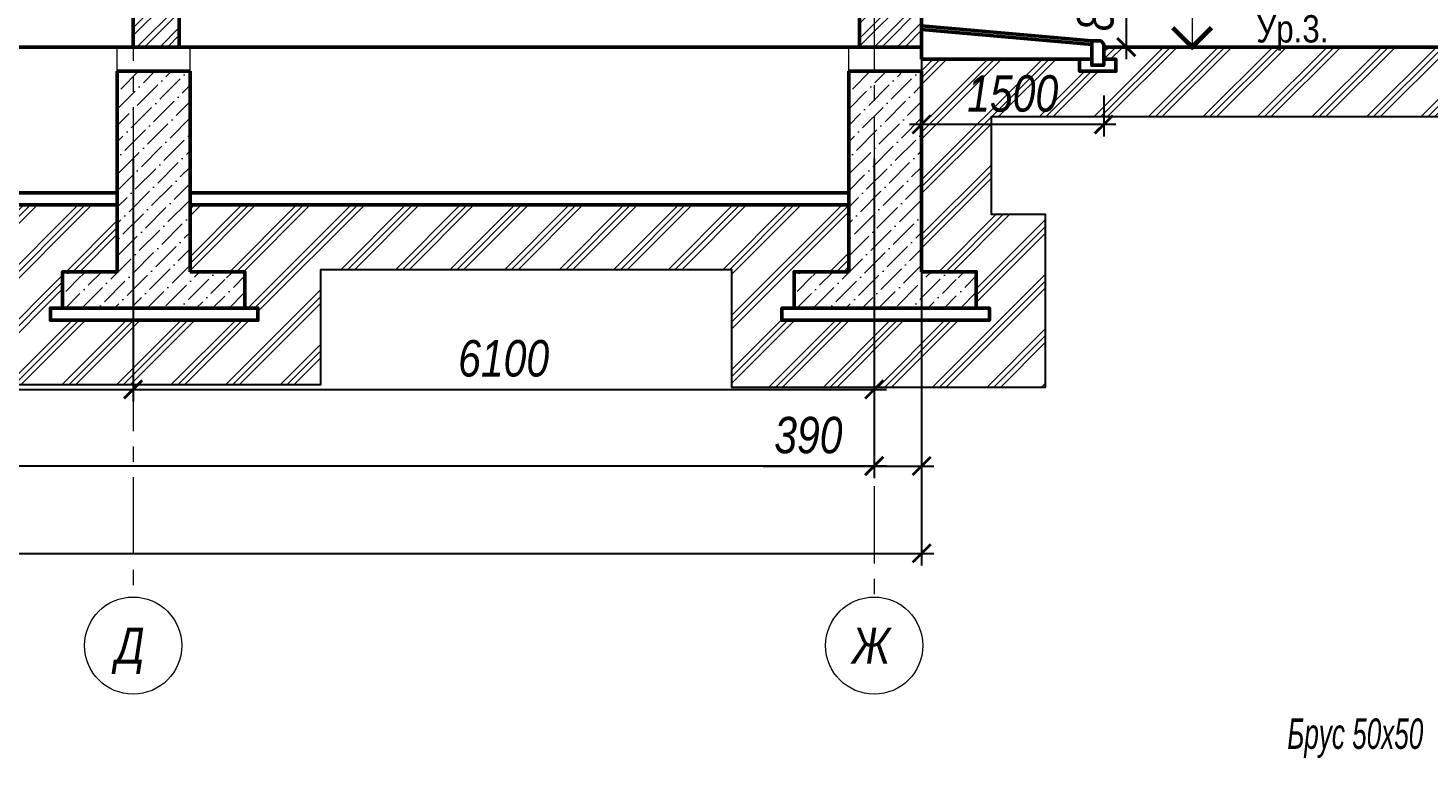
# Model space of a CAD drawing. Header units: millimetres. Extents: x 1582001 to 3303937, y 226471 to 491235.
# Drawn here: x 1894565 to 1906088, y 395709 to 401720 of the extents above; entities that cross this region are included whole.
import ezdxf
from ezdxf.enums import TextEntityAlignment as Align

# ---------------------------------------------------------------- set-up
doc = ezdxf.new("R2010")
doc.units = ezdxf.units.MM
doc.linetypes.add('CENTER', pattern=[50.8, 31.75, -6.35, 6.35, -6.35])
doc.layers.get('Defpoints').update_dxf_attribs({"color": 255, "lineweight": 30})
for name, color, linetype, lineweight in [('A-Wall-G', 22, 'Continuous', 50), ('Кирпич', 253, 'Continuous', 9), ('Оси', 251, 'CENTER', 9), ('Отметки', 123, 'Continuous', 18), ('Размеры', 7, 'Continuous', 18), ('Штриховки', 251, 'Continuous', 20)]:
    doc.layers.add(name, color=color, linetype=linetype, lineweight=lineweight)
doc.styles.add('-АР-', font='ARIALN.TTF', dxfattribs={"width": 0.98, "height": 300})
doc.styles.add('GOST 2.304', font='ARIALNI.TTF', dxfattribs={"width": 0.98, "height": 300})
doc.styles.add('style', font='ARIALNI.TTF', dxfattribs={"width": 0.98, "height": 300})
doc.styles.add('STYLE1', font='ARIALNI.TTF', dxfattribs={"height": 300})
doc.dimstyles.new('М100', dxfattribs={"dimtxt": 600, "dimasz": 150, "dimexe": 100, "dimexo": 200, "dimgap": 100, "dimtad": 1, "dimdec": 0, "dimtxsty": 'style', "dimblk": 'ARCHTICK', "dimcen": 150, "dimdle": 100, "dimclrt": 256, "dimadec": 0, "dimazin": 0, "dimtfac": 1, "dimtdec": 0, "dimtmove": 1, "dimatfit": 3, "dimldrblk": 'NONE', "dimfxl": 0, "dimarcsym": 0})

# ---------------------------------------------------------------- blocks, each defined once
blk = doc.blocks.new('_ArchTick')
at = {"color": 0, "linetype": 'ByBlock', "const_width": 0.15}
blk.add_lwpolyline([(-0.5, -0.5), (0.5, 0.5)], dxfattribs=at)
blk = doc.blocks.new('*D608')
at = {"layer": 'Defpoints', "color": 0, "lineweight": -3, "transparency": 16777216}
for p in [(1901920, 401463), (1903420, 401363), (1901920, 400926)]:
    blk.add_point(p, dxfattribs=at)
at = {"layer": 'Размеры', "color": 0, "lineweight": -2, "transparency": 16777216}
for p, q in [((1901920, 401263), (1901920, 400826)), ((1903420, 401163), (1903420, 400826)), ((1903520, 400926), (1901820, 400926))]:
    blk.add_line(p, q, dxfattribs=at)
at = {"layer": 'Размеры', "color": 0, "lineweight": -2, "transparency": 16777216, "xscale": 150, "yscale": 150, "zscale": 150, "rotation": 180}
blk.add_blockref('_ArchTick', (1901920, 400926), dxfattribs=at)
at = {"layer": 'Размеры', "color": 0, "lineweight": -2, "transparency": 16777216, "xscale": 150, "yscale": 150, "zscale": 150}
blk.add_blockref('_ArchTick', (1903420, 400926), dxfattribs=at)
at = {"layer": 'Размеры', "transparency": 16777216, "insert": (1902670, 401179), "char_height": 300, "attachment_point": 5, "style": 'style'}
blk.add_mtext('1500', dxfattribs=at)
blk = doc.blocks.new('_None')
blk = doc.blocks.new('*D568')
at = {"layer": 'Defpoints', "color": 0, "lineweight": -3, "transparency": 16777216}
for p in [(1883630, 400844), (1895430, 400844), (1895430, 398744)]:
    blk.add_point(p, dxfattribs=at)
at = {"layer": 'Размеры', "color": 0, "lineweight": -2, "transparency": 16777216}
for p, q in [((1883630, 400644), (1883630, 398644)), ((1895430, 400644), (1895430, 398644)), ((1883530, 398744), (1895530, 398744))]:
    blk.add_line(p, q, dxfattribs=at)
at = {"layer": 'Размеры', "color": 0, "lineweight": -2, "transparency": 16777216, "xscale": 150, "yscale": 150, "zscale": 150, "rotation": 180}
blk.add_blockref('_ArchTick', (1883630, 398744), dxfattribs=at)
at = {"layer": 'Размеры', "color": 0, "lineweight": -2, "transparency": 16777216, "xscale": 150, "yscale": 150, "zscale": 150}
blk.add_blockref('_ArchTick', (1895430, 398744), dxfattribs=at)
at = {"layer": 'Размеры', "transparency": 16777216, "insert": (1887803, 398998), "char_height": 300, "attachment_point": 5, "style": 'style'}
blk.add_mtext('11800', dxfattribs=at)
blk = doc.blocks.new('*D569')
at = {"layer": 'Defpoints', "color": 0, "lineweight": -3, "transparency": 16777216}
for p in [(1883630, 400844), (1901530, 400844), (1883630, 398113)]:
    blk.add_point(p, dxfattribs=at)
at = {"layer": 'Размеры', "color": 0, "lineweight": -2, "transparency": 16777216}
for p, q in [((1883630, 400644), (1883630, 398013)), ((1901530, 400644), (1901530, 398013)), ((1901630, 398113), (1883530, 398113))]:
    blk.add_line(p, q, dxfattribs=at)
at = {"layer": 'Размеры', "color": 0, "lineweight": -2, "transparency": 16777216, "xscale": 150, "yscale": 150, "zscale": 150, "rotation": 180}
blk.add_blockref('_ArchTick', (1883630, 398113), dxfattribs=at)
at = {"layer": 'Размеры', "color": 0, "lineweight": -2, "transparency": 16777216, "xscale": 150, "yscale": 150, "zscale": 150}
blk.add_blockref('_ArchTick', (1901530, 398113), dxfattribs=at)
at = {"layer": 'Размеры', "transparency": 16777216, "insert": (1892580, 398366), "char_height": 300, "attachment_point": 5, "style": 'style'}
blk.add_mtext('17900', dxfattribs=at)
blk = doc.blocks.new('*D570')
at = {"layer": 'Defpoints', "color": 0, "lineweight": -3, "transparency": 16777216}
for p in [(1883240, 400844), (1901920, 400844), (1901920, 397394)]:
    blk.add_point(p, dxfattribs=at)
at = {"layer": 'Размеры', "color": 0, "lineweight": -2, "transparency": 16777216}
for p, q in [((1883240, 400644), (1883240, 397294)), ((1901920, 400644), (1901920, 397294)), ((1883140, 397394), (1902020, 397394))]:
    blk.add_line(p, q, dxfattribs=at)
at = {"layer": 'Размеры', "color": 0, "lineweight": -2, "transparency": 16777216, "xscale": 150, "yscale": 150, "zscale": 150, "rotation": 180}
blk.add_blockref('_ArchTick', (1883240, 397394), dxfattribs=at)
at = {"layer": 'Размеры', "color": 0, "lineweight": -2, "transparency": 16777216, "xscale": 150, "yscale": 150, "zscale": 150}
blk.add_blockref('_ArchTick', (1901920, 397394), dxfattribs=at)
at = {"layer": 'Размеры', "transparency": 16777216, "insert": (1892580, 397647), "char_height": 300, "attachment_point": 5, "style": 'style'}
blk.add_mtext('18680', dxfattribs=at)
blk = doc.blocks.new('*D572')
at = {"layer": 'Defpoints', "color": 0, "lineweight": -3, "transparency": 16777216}
for p in [(1895430, 400844), (1901530, 400844), (1901530, 398744)]:
    blk.add_point(p, dxfattribs=at)
at = {"layer": 'Размеры', "color": 0, "lineweight": -2, "transparency": 16777216}
for p, q in [((1895430, 400644), (1895430, 398644)), ((1901530, 400644), (1901530, 398644)), ((1895330, 398744), (1901630, 398744))]:
    blk.add_line(p, q, dxfattribs=at)
at = {"layer": 'Размеры', "color": 0, "lineweight": -2, "transparency": 16777216, "xscale": 150, "yscale": 150, "zscale": 150, "rotation": 180}
blk.add_blockref('_ArchTick', (1895430, 398744), dxfattribs=at)
at = {"layer": 'Размеры', "color": 0, "lineweight": -2, "transparency": 16777216, "xscale": 150, "yscale": 150, "zscale": 150}
blk.add_blockref('_ArchTick', (1901530, 398744), dxfattribs=at)
at = {"layer": 'Размеры', "transparency": 16777216, "insert": (1898480, 398998), "char_height": 300, "attachment_point": 5, "style": 'style'}
blk.add_mtext('6100', dxfattribs=at)
blk = doc.blocks.new('*D573')
at = {"layer": 'Defpoints', "color": 0, "lineweight": -3, "transparency": 16777216}
for p in [(1901920, 400844), (1901530, 400179), (1901920, 398113)]:
    blk.add_point(p, dxfattribs=at)
at = {"layer": 'Размеры', "color": 0, "lineweight": -2, "transparency": 16777216}
for p, q in [((1901920, 400644), (1901920, 398013)), ((1901530, 399979), (1901530, 398013)), ((1900615, 398113), (1901530, 398113)), ((1901430, 398113), (1902020, 398113))]:
    blk.add_line(p, q, dxfattribs=at)
at = {"layer": 'Размеры', "color": 0, "lineweight": -2, "transparency": 16777216, "xscale": 150, "yscale": 150, "zscale": 150, "rotation": 180}
blk.add_blockref('_ArchTick', (1901530, 398113), dxfattribs=at)
at = {"layer": 'Размеры', "color": 0, "lineweight": -2, "transparency": 16777216, "xscale": 150, "yscale": 150, "zscale": 150}
blk.add_blockref('_ArchTick', (1901920, 398113), dxfattribs=at)
at = {"layer": 'Размеры', "transparency": 16777216, "insert": (1900988, 398366), "char_height": 300, "attachment_point": 5, "style": 'style'}
blk.add_mtext('390', dxfattribs=at)
blk = doc.blocks.new('OTMETKA')
at = {"color": 0, "linetype": 'Continuous', "lineweight": -2}
for p, q in [((6, 5.3), (6, 0)), ((24, 4.5), (5.2, 4.5)), ((9, 0), (0, 0)), ((0, 0), (6, 0))]:
    blk.add_line(p, q, dxfattribs=at)
at = {"color": 0, "linetype": 'Continuous', "lineweight": -2, "const_width": 0.5}
blk.add_lwpolyline([(3.88, 2.12), (6, 0), (8.12, 2.12)], dxfattribs=at)
at = {"color": 0, "linetype": 'Continuous', "lineweight": -2, "style": '-АР-', "flags": 8}
blk.add_attdef('OTMETKA', text='', height=3, dxfattribs=at).set_placement((17, 4.5), align=Align.BOTTOM_CENTER)
blk.add_attdef('FLOOR', text='', height=3, dxfattribs=at).set_placement((17, 3.5), align=Align.TOP_CENTER)
blk = doc.blocks.new('*D592')
at = {"layer": 'Defpoints', "color": 0, "lineweight": -3, "transparency": 16777216}
for p in [(1902870, 402388), (1903420, 401563), (1903604, 401563)]:
    blk.add_point(p, dxfattribs=at)
at = {"layer": 'Размеры', "color": 0, "lineweight": -2, "transparency": 16777216}
for p, q in [((1903604, 402488), (1903604, 401463)), ((1903070, 402388), (1903704, 402388)), ((1903620, 401563), (1903704, 401563))]:
    blk.add_line(p, q, dxfattribs=at)
at = {"layer": 'Размеры', "color": 0, "lineweight": -2, "transparency": 16777216, "xscale": 150, "yscale": 150, "zscale": 150}
for p, rotation in [((1903604, 402388), 90), ((1903604, 401563), 270)]:
    blk.add_blockref('_ArchTick', p, dxfattribs=dict(at, rotation=rotation))
at = {"layer": 'Размеры', "transparency": 16777216, "insert": (1903351, 401976), "char_height": 300, "attachment_point": 5, "rotation": 90, "style": 'style'}
blk.add_mtext('825', dxfattribs=at)

msp = doc.modelspace()

# ---------------------------------------------------------------- hatches: boundary and pattern name
at = {"layer": 'Кирпич'}
h = msp.add_hatch(dxfattribs=at)
h.set_pattern_fill('ANSI32', color=0, scale=14, style=0)
h.set_pattern_definition([(45, (345157.06, 64994.14), (-94.292689, 94.292689), []), (45, (345219.93, 64994.14), (-94.292689, 94.292689), [])])
h.paths.add_polyline_path([(1895429.9, 402123.3), (1895549.9, 402123.3), (1895549.9, 401898.3), (1895429.9, 401898.3), (1895429.9, 401563.3), (1895809.9, 401563.3), (1895809.9, 401898.3), (1895689.9, 401898.3), (1895689.9, 402123.3), (1895809.9, 402123.3), (1895809.9, 406266.3), (1895669.9, 406266.3), (1895669.9, 406606.3), (1895809.9, 406606.3), (1895809.9, 406945.9), (1895569.9, 407010.3), (1895569.9, 406888.1), (1895429.9, 406888.1), (1895429.9, 406663.3), (1895559.9, 406663.3), (1895559.9, 406438.3), (1895429.9, 406438.3)])
h = msp.add_hatch(dxfattribs=at)
h.set_pattern_fill('ANSI32', color=0, scale=14, style=0)
h.set_pattern_definition([(45, (521407.74, 138055.65), (-94.292689, 94.292689), []), (45, (521470.6, 138055.65), (-94.292689, 94.292689), [])])
h.paths.add_polyline_path([(1901529.9, 402388.3), (1901409.9, 402388.3), (1901409.9, 402123.3), (1901529.9, 402123.3)])
h.paths.add_polyline_path([(1901919.9, 402388.3), (1901819.9, 402388.3), (1901529.9, 402388.3), (1901529.9, 401563.3), (1901919.9, 401563.3)])
h.paths.add_polyline_path([(1901529.9, 401898.3), (1901409.9, 401898.3), (1901409.9, 401563.3), (1901529.9, 401563.3)])
at = {"layer": 'Размеры', "ltscale": 100}
h = msp.add_hatch(dxfattribs=at)
h.set_pattern_fill('PLAST', color=256, scale=50, angle=45, style=0)
h.set_pattern_definition([(45, (167999.66, 126626.28), (-224.506403, 224.506403), []), (45, (167971.6, 126654.35), (-224.506403, 224.506403), []), (45, (167943.54, 126682.4), (-224.506403, 224.506403), [])])
h.paths.add_polyline_path([(1878655.4, 401563.3), (1878655.4, 401068.1), (1882840.6, 401068.1), (1882840.6, 400095.9), (1882307, 400095.9), (1882307, 398804), (1884852, 398804), (1884852, 399734), (1889315.2, 399734), (1889315.2, 398790), (1892114.6, 398790), (1892114.6, 399734.6), (1894276.7, 399734.6), (1894276.7, 398783.7), (1896976.1, 398783.7), (1896976.1, 399732.6), (1900354.7, 399732.6), (1900354.7, 398763.3), (1902940.4, 398763.3), (1902940.4, 400183), (1902494.3, 400183), (1902494.3, 400990.2), (1906556, 400990.2), (1906511.9, 401563.3), (1903419.9, 401563.3), (1903419.9, 401463.3), (1903519.9, 401463.3), (1903519.9, 401363.3), (1903219.9, 401363.3), (1903219.9, 401463.3), (1901919.9, 401463.3), (1901919.9, 399713.3), (1902369.9, 399713.3), (1902369.9, 399413.3), (1902477.7, 399413.3), (1902477.7, 399363.3), (1902477.7, 399313.3), (1900769.9, 399313.3), (1900769.9, 399413.3), (1900869.9, 399413.3), (1900869.9, 399713.3), (1901319.9, 399713.3), (1901319.9, 400263.3), (1895899.3, 400263.3), (1895899.3, 399713.3), (1896349.3, 399713.3), (1896349.3, 399413.3), (1896457.2, 399413.3), (1896457.2, 399313.3), (1894749.3, 399313.3), (1894749.3, 399413.3), (1894849.3, 399413.3), (1894849.3, 399713.3), (1895299.3, 399713.3), (1895299.3, 400263.3), (1890959.3, 400263.3), (1890959.3, 399713.3), (1891409.3, 399713.3), (1891409.3, 399413.3), (1891517.2, 399413.3), (1891517.2, 399313.3), (1889809.3, 399313.3), (1889809.3, 399413.3), (1889909.3, 399413.3), (1889909.3, 399713.3), (1890359.3, 399713.3), (1890359.3, 400263.3), (1883839.9, 400263.3), (1883839.9, 399713.3), (1884289.9, 399713.3), (1884289.9, 399413.3), (1884397.7, 399413.3), (1884397.7, 399313.3), (1882689.9, 399313.3), (1882689.9, 399413.3), (1882789.9, 399413.3), (1882789.9, 399713.3), (1883239.9, 399713.3), (1883239.9, 401463.3), (1881939.9, 401463.3), (1881939.9, 401363.3), (1881639.9, 401363.3), (1881639.9, 401463.3), (1881739.9, 401463.3), (1881739.9, 401563.3)])
at = {"layer": 'Штриховки', "ltscale": 100}
h = msp.add_hatch(dxfattribs=at)
h.set_pattern_fill('ANSI36', color=256, scale=30, style=0)
h.set_pattern_definition([(45, (217121.395, 126623.64), (50.5139407, 185.2177825), [238.125, -47.625, 0, -47.625])])
h.paths.add_polyline_path([(1895299.3, 401363.3), (1895639.3, 401363.3), (1895639.3, 399413.3), (1894999.3, 399413.3), (1894999.3, 399713.3), (1895299.3, 399713.3)])
h.paths.add_polyline_path([(1895639.3, 401363.3), (1895899.3, 401363.3), (1895899.3, 399713.3), (1896199.3, 399713.3), (1896199.3, 399413.3), (1895639.3, 399413.3)])
h.paths.add_polyline_path([(1895004.3, 399713.3), (1894849.3, 399713.3), (1894849.3, 399413.3), (1895004.3, 399413.3)])
h.paths.add_polyline_path([(1896184.3, 399713.3), (1896349.3, 399713.3), (1896349.3, 399413.3), (1896184.3, 399413.3)])
h = msp.add_hatch(dxfattribs=at)
h.set_pattern_fill('ANSI36', color=256, scale=30, style=0)
h.set_pattern_definition([(45, (223141.95, 126623.68), (50.5139407, 185.2177825), [238.125, -47.625, 0, -47.625])])
h.paths.add_polyline_path([(1901319.9, 401363.4), (1901659.9, 401363.4), (1901659.9, 399413.4), (1901019.9, 399413.4), (1901019.9, 399713.4), (1901319.9, 399713.4)])
h.paths.add_polyline_path([(1901659.9, 401363.4), (1901919.9, 401363.4), (1901919.9, 399713.4), (1902219.9, 399713.4), (1902219.9, 399413.4), (1901659.9, 399413.4)])
h.paths.add_polyline_path([(1901024.8, 399713.3), (1900869.9, 399713.3), (1900869.9, 399413.3), (1901024.8, 399413.3)])
h.paths.add_polyline_path([(1902204.9, 399713.3), (1902369.9, 399713.3), (1902369.9, 399413.3), (1902204.9, 399413.3)])

# ---------------------------------------------------------------- linework, layer by layer
at = {"layer": 'A-Wall-G', "color": 0, "ltscale": 100}
for p, q in [((1901919.9, 401738.3), (1903319.9, 401613.3)), ((1901919.9, 401708.2), (1903319.9, 401583.2)), ((1883239.9, 401563.3), (1901919.9, 401563.3)), ((1903419.9, 401563.3), (1906511.9, 401563.3)), ((1903319.9, 401463.3), (1901919.9, 401463.3)), ((1895899.3, 401363.3), (1895299.3, 401363.3)), ((1895899.3, 401363.3), (1895899.3, 399713.3)), ((1901919.9, 401363.3), (1901319.9, 401363.3)), ((1901919.9, 401363.3), (1901919.9, 399713.3)), ((1895299.3, 400363.3), (1890959.3, 400363.3)), ((1901319.9, 400363.3), (1895899.3, 400363.3)), ((1890959.3, 400263.3), (1895299.3, 400263.3)), ((1895899.3, 400263.3), (1901319.9, 400263.3))]:
    msp.add_line(p, q, dxfattribs=at)
at = {"layer": 'A-Wall-G', "ltscale": 100}
for points in [[(1895809.9, 401563.3), (1895809.9, 401898.3), (1895689.9, 401898.3), (1895689.9, 402123.3), (1895809.9, 402123.3), (1895809.9, 406266.3), (1895669.9, 406266.3), (1895669.9, 406606.3), (1895809.9, 406606.3), (1895809.9, 406945.9), (1895569.9, 407010.3), (1895569.9, 406888.1), (1895429.9, 406888.1), (1895429.9, 406663.3), (1895559.9, 406663.3), (1895559.9, 406438.3), (1895429.9, 406438.3), (1895429.9, 402123.3), (1895549.9, 402123.3), (1895549.9, 401898.3), (1895429.9, 401898.3), (1895429.9, 401563.3)], [(1901919.9, 401463.4), (1901919.9, 402388.3), (1901409.9, 402388.3), (1901409.9, 402123.3), (1901529.9, 402123.3), (1901529.9, 401898.3), (1901409.9, 401898.3), (1901409.9, 401563.3)]]:
    msp.add_lwpolyline(points, dxfattribs=at)
at = {"layer": 'A-Wall-G', "color": 0, "ltscale": 100}
for points in [[(1903319.9, 401613.3), (1903394.9, 401613.3), (1903419.9, 401588.3), (1903419.9, 401413.3), (1903319.9, 401413.3), (1903319.9, 401613.3)], [(1903219.9, 401463.3), (1903319.9, 401463.3), (1903319.9, 401413.3), (1903419.9, 401413.3), (1903419.9, 401463.3), (1903519.9, 401463.3), (1903519.9, 401363.3), (1903219.9, 401363.3), (1903219.9, 401463.3)], [(1895899.3, 399713.3), (1896349.3, 399713.3), (1896349.3, 399413.3), (1894849.3, 399413.3), (1894849.3, 399713.3), (1895299.3, 399713.3), (1895299.3, 401363.3)], [(1901919.9, 399713.3), (1902369.9, 399713.3), (1902369.9, 399413.3), (1900869.9, 399413.3), (1900869.9, 399713.3), (1901319.9, 399713.3), (1901319.9, 401363.3)], [(1896349.3, 399413.3), (1896457.2, 399413.3), (1896457.2, 399313.3), (1894849.3, 399313.3), (1894749.3, 399313.3), (1894749.3, 399413.3), (1896349.3, 399413.3)], [(1902369.9, 399413.3), (1902477.7, 399413.3), (1902477.7, 399313.3), (1900869.9, 399313.3), (1900769.9, 399313.3), (1900769.9, 399413.3), (1902369.9, 399413.3)]]:
    msp.add_lwpolyline(points, dxfattribs=at)
at = {"layer": 'Defpoints', "color": 255, "lineweight": -3, "ltscale": 100}
for points in [[(1906511.9, 401563.3), (1903419.9, 401563.3), (1903419.9, 401463.3), (1903519.9, 401463.3), (1903519.9, 401363.3), (1903219.9, 401363.3), (1903219.9, 401463.3), (1901919.9, 401463.3), (1901919.9, 399713.3), (1902369.9, 399713.3), (1902369.9, 399413.3), (1902477.7, 399413.3), (1902477.7, 399363.3), (1902477.7, 399313.3), (1900769.9, 399313.3), (1900769.9, 399413.3), (1900869.9, 399413.3), (1900869.9, 399713.3), (1901319.9, 399713.3), (1901319.9, 400263.3), (1895899.3, 400263.3), (1895899.3, 399713.3), (1896349.3, 399713.3), (1896349.3, 399413.3), (1896457.2, 399413.3), (1896457.2, 399313.3), (1894749.3, 399313.3), (1894749.3, 399413.3), (1894849.3, 399413.3), (1894849.3, 399713.3), (1895299.3, 399713.3), (1895299.3, 400263.3), (1890959.3, 400263.3)], [(1894276.7, 398783.7), (1896976.1, 398783.7), (1896976.1, 399732.6), (1900354.7, 399732.6), (1900354.7, 398763.3), (1902940.4, 398763.3), (1902940.4, 400183), (1902494.3, 400183), (1902494.3, 400990.2), (1906556, 400990.2)]]:
    msp.add_lwpolyline(points, dxfattribs=at)
at = {"layer": 'Оси', "ltscale": 20}
for p, q in [((1895429.9, 406148.1), (1895429.9, 397034.3)), ((1901529.9, 406074.4), (1901529.9, 397034.3))]:
    msp.add_line(p, q, dxfattribs=at)
at = {"layer": 'Оси', "linetype": 'Continuous', "ltscale": 100}
for centre in [(1895429.9, 396634.3), (1895429.9, 396634.3), (1901529.9, 396634.3), (1901529.9, 396634.3)]:
    msp.add_circle(centre, 400, dxfattribs=at)
at = {"layer": 'Размеры', "ltscale": 100}
for points in [[(1895299.3, 401363.3), (1895299.3, 401563.3)], [(1895899.3, 401363.3), (1895899.3, 401563.3)], [(1901319.9, 401363.3), (1901319.9, 401563.4)], [(1901919.9, 401363.3), (1901919.9, 401563.4)]]:
    msp.add_lwpolyline(points, dxfattribs=at)

# ---------------------------------------------------------------- block references
at = {"layer": 'Отметки', "color": 0, "ltscale": 100, "xscale": 75, "yscale": 75, "zscale": 75}
msp.add_blockref('OTMETKA', (1903696.9, 401563.3), dxfattribs=at).add_auto_attribs({'OTMETKA': '-0,750', 'FLOOR': 'Ур.3.'})

# ---------------------------------------------------------------- texts
at = {"style": 'STYLE1', "width": 0.75}
msp.add_text('Брус 50х50 ', height=250, dxfattribs=at).set_placement((1904930.3, 395784))
at = {"layer": 'Оси', "linetype": 'Continuous', "ltscale": 100, "style": 'GOST 2.304'}
for s, p in [('Д', (1895403.6, 396634.3)), ('Ж', (1901503.6, 396634.3))]:
    msp.add_text(s, height=297.2, dxfattribs=at).set_placement(p, align=Align.MIDDLE_CENTER)

# ---------------------------------------------------------------- dimensions: what is measured, and where the dimension line sits
at = {"layer": 'Размеры'}
dim = msp.add_linear_dim(base=(1903604.4, 401563.3), p1=(1902869.9, 402388.3), p2=(1903419.9, 401563.3), angle=90, dimstyle='М100', override={"dimtxt": 250}, dxfattribs=at)
dim.commit()
dim.dimension.update_dxf_attribs({"geometry": '*D592', "text_midpoint": (1903351.2, 401975.8)})
for base, p1, p2, picture, middle in [((1901919.9, 400926.2), (1903419.9, 401363.3), (1901919.9, 401463.3), '*D608', (1902669.9, 401179.4)), ((1901919.9, 397394.3), (1883239.9, 400844.4), (1901919.9, 400844.4), '*D570', (1892579.9, 397647.4)), ((1883629.9, 398112.6), (1901529.9, 400844.4), (1883629.9, 400844.4), '*D569', (1892579.9, 398365.7)), ((1901529.9, 398744.4), (1895429.9, 400844.4), (1901529.9, 400844.4), '*D572', (1898479.9, 398997.6))]:
    dim = msp.add_linear_dim(base=base, p1=p1, p2=p2, dimstyle='М100', override={"dimtxt": 250}, dxfattribs=at)
    dim.commit()
    dim.dimension.update_dxf_attribs({"geometry": picture, "text_midpoint": middle})
for base, p1, p2, picture, middle in [((1895429.9, 398744.4), (1883629.9, 400844.4), (1895429.9, 400844.4), '*D568', (1887802.8, 398744.4)), ((1901919.9, 398112.6), (1901529.9, 400178.7), (1901919.9, 400844.4), '*D573', (1900987.9, 398112.6))]:
    dim = msp.add_linear_dim(base=base, p1=p1, p2=p2, dimstyle='М100', override={"dimtxt": 250}, dxfattribs=at)
    dim.commit()
    dim.dimension.update_dxf_attribs({"geometry": picture, "text_midpoint": middle, "dimtype": 160})

doc.saveas('drawing.dxf')
